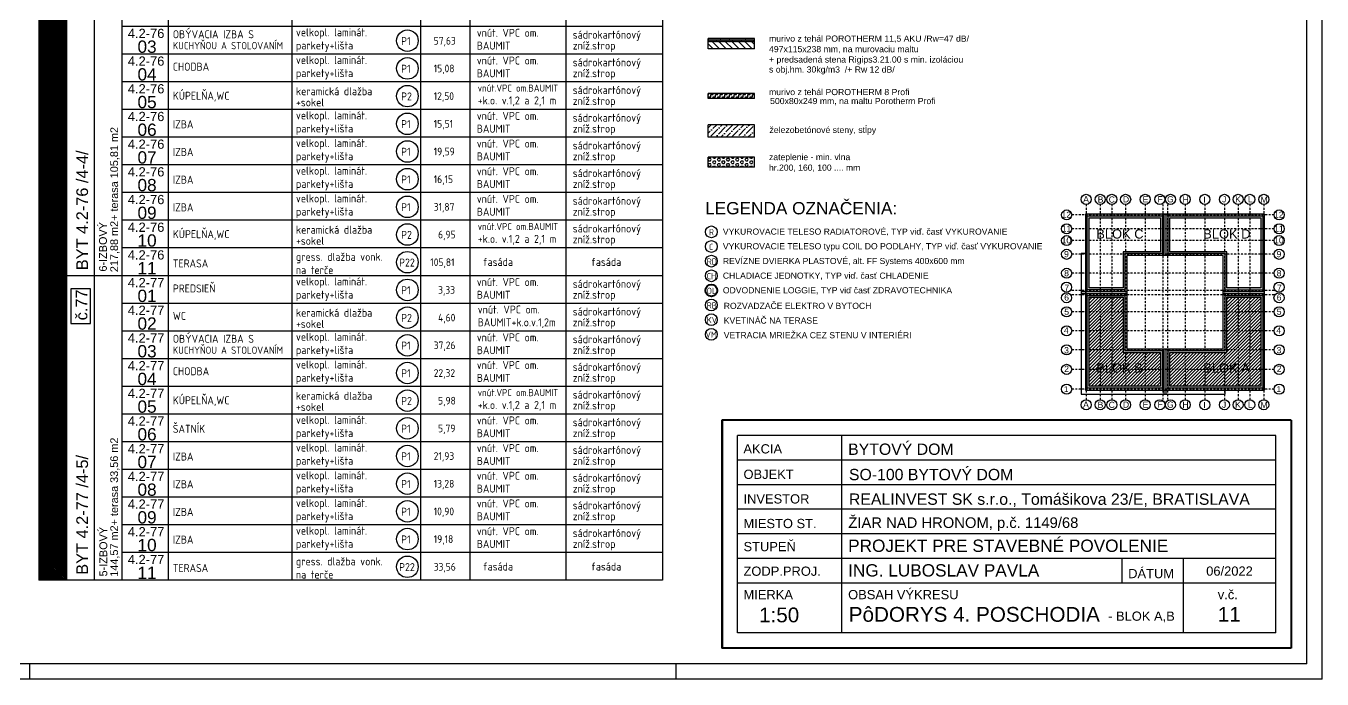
# Model space of a CAD drawing. Extents: x 4511820 to 5180432, y -1526536 to -944957.
# Drawn here: x 5043978 to 5065037, y -1087241 to -1076624 of the extents above; entities that cross this region are included whole.
import ezdxf

# ---------------------------------------------------------------- set-up
doc = ezdxf.new("R2010")
doc.units = 0
doc.header["$MEASUREMENT"] = 0
doc.linetypes.add('BODKOCIARKOVANA_3', pattern=[5.6, 3, -1.3, 0, -1.3])
for name, color, linetype in [('MÚRY', 1, 'CONTINUOUS'), ('OKNÁ', 143, 'CONTINUOUS'), ('osi', 253, 'CONTINUOUS'), ('TENKÁ', 7, 'CONTINUOUS'), ('tzb', 153, 'CONTINUOUS'), ('Z-Kúrenie', 101, 'CONTINUOUS'), ('ZZ-chladenie', 133, 'CONTINUOUS'), ('ZZ-elektro', 221, 'CONTINUOUS'), ('zz-vetr', 52, 'CONTINUOUS'), ('ŠRAFY', 82, 'CONTINUOUS')]:
    doc.layers.add(name, color=color, linetype=linetype)
doc.layers.add('zz-kanal-daždová', color=136, linetype='CONTINUOUS', lineweight=40)
doc.styles.add('ARIAL', font='arial.ttf')
doc.styles.add('styl1', font='arial.ttf')
doc.styles.add('Style-Arial', font='arial.ttf')
doc.styles.add('STYLE1', font='isocp.shx')

# ---------------------------------------------------------------- blocks, each defined once
blk = doc.blocks.new('BLOK AB')
at = {"layer": 'ŠRAFY'}
h = blk.add_hatch(color=8, dxfattribs=at)
h.dxf.hatch_style = 1
h.paths.add_polyline_path([(4465449, -1438614), (4465449, -1439815), (4466061, -1439815), (4466061, -1439226), (4466669, -1439226), (4466669, -1438614)])
h.paths.add_polyline_path([(4466639, -1438644), (4466639, -1439196), (4466031, -1439196), (4466031, -1439785), (4465479, -1439785), (4465479, -1438644)], flags=16)
h = blk.add_hatch(color=8, dxfattribs=at)
h.dxf.hatch_style = 1
h.paths.add_polyline_path([(4468301, -1438614), (4466761, -1438614), (4466761, -1439226), (4467689, -1439226), (4467689, -1439815), (4468301, -1439815)])
h.paths.add_polyline_path([(4468271, -1438644), (4468271, -1439785), (4467719, -1439785), (4467719, -1439196), (4466791, -1439196), (4466791, -1438644)], flags=16)
h = blk.add_hatch(color=8, dxfattribs=at)
h.dxf.hatch_style = 1
h.paths.add_polyline_path([(4465449, -1439905), (4465449, -1441414), (4466669, -1441414), (4466669, -1440802), (4466061, -1440802), (4466061, -1439905)])
h.paths.add_polyline_path([(4466031, -1439935), (4466031, -1440832), (4466639, -1440832), (4466639, -1441384), (4465479, -1441384), (4465479, -1439935)], flags=16)
h = blk.add_hatch(dxfattribs=at)
h.set_pattern_fill('ANSI31', color=8, scale=300)
h.paths.add_polyline_path([(4465479, -1439935), (4465479, -1441384), (4466639, -1441384), (4466639, -1440832), (4466031, -1440832), (4466031, -1439935)])
h.paths.add_polyline_path([(4465572, -1440970), (4466378, -1440970), (4466378, -1441200), (4465572, -1441200)], flags=24)
h = blk.add_hatch(color=8, dxfattribs=at)
h.dxf.hatch_style = 1
h.paths.add_polyline_path([(4467689, -1439905), (4467689, -1440802), (4466761, -1440802), (4466761, -1441414), (4468301, -1441414), (4468301, -1439905)])
h.paths.add_polyline_path([(4468271, -1439935), (4468271, -1441384), (4466791, -1441384), (4466791, -1440832), (4467719, -1440832), (4467719, -1439935)], flags=16)
h = blk.add_hatch(dxfattribs=at)
h.set_pattern_fill('ANSI31', color=8, scale=300)
h.paths.add_polyline_path([(4467719, -1439935), (4467719, -1440832), (4466791, -1440832), (4466791, -1441384), (4468271, -1441384), (4468271, -1439935)])
h.paths.add_polyline_path([(4467310, -1440970), (4468127, -1440970), (4468127, -1441200), (4467310, -1441200)], flags=24)
at = {"layer": 'MÚRY'}
for p, q in [((4466680, -1438584), (4466748, -1438584)), ((4467659, -1439908), (4467659, -1439837))]:
    blk.add_line(p, q, dxfattribs=at)
for points in [[(4468331, -1438584), (4465419, -1438584), (4465419, -1441444), (4468331, -1441444)], [(4467659, -1439256), (4466091, -1439256), (4466091, -1440772), (4467659, -1440772)]]:
    blk.add_lwpolyline(points, close=True, dxfattribs=at)
at = {"layer": 'osi', "linetype": 'BODKOCIARKOVANA_3', "ltscale": 10}
for p, q in [((4465432, -1438427), (4465432, -1441600)), ((4465660, -1438427), (4465660, -1441600)), ((4465849, -1438427), (4465849, -1441600)), ((4466072, -1438427), (4466072, -1441600)), ((4466391, -1438427), (4466391, -1441600)), ((4466678, -1438427), (4466678, -1441600)), ((4466752, -1438427), (4466752, -1441600)), ((4467040, -1438427), (4467040, -1441600)), ((4467359, -1438427), (4467359, -1441600)), ((4467677, -1438427), (4467677, -1441600)), ((4467900, -1438427), (4467900, -1441600)), ((4468090, -1438427), (4468090, -1441600)), ((4468317, -1438427), (4468317, -1441600)), ((4468484, -1438598), (4465196, -1438598)), ((4468484, -1438825), (4465196, -1438825)), ((4468484, -1439015), (4465196, -1439015)), ((4468484, -1439238), (4465196, -1439238)), ((4468484, -1439546), (4465196, -1439546)), ((4468484, -1439825), (4465196, -1439825)), ((4468484, -1439895), (4465196, -1439895)), ((4468484, -1440174), (4465196, -1440174)), ((4468484, -1440482), (4465196, -1440482)), ((4468484, -1440790), (4465196, -1440790)), ((4468484, -1441108), (4465196, -1441108)), ((4468484, -1441430), (4465196, -1441430))]:
    blk.add_line(p, q, dxfattribs=at)
at = {"layer": 'TENKÁ'}
for p, q in [((4466699, -1439256), (4466699, -1438584)), ((4466731, -1439256), (4466731, -1438584)), ((4465351, -1439845), (4466091, -1439845)), ((4465351, -1439875), (4466091, -1439875)), ((4467659, -1439845), (4468331, -1439845)), ((4467659, -1439875), (4468331, -1439875)), ((4466699, -1441511), (4466699, -1440772)), ((4466731, -1441511), (4466731, -1440772))]:
    blk.add_line(p, q, dxfattribs=at)
blk.add_lwpolyline([(4465419, -1439223), (4465351, -1439223), (4465351, -1441511), (4467692, -1441511), (4467692, -1441444)], dxfattribs=at)
at = {"layer": 'TENKÁ', "color": 8, "ltscale": 0.25}
for centre in [(4465432, -1438345), (4465660, -1438345), (4465849, -1438345), (4466072, -1438345), (4466391, -1438345), (4466628, -1438345), (4466801, -1438345), (4467040, -1438345), (4467359, -1438345), (4467677, -1438345), (4467900, -1438345), (4468090, -1438345), (4468317, -1438345), (4465114, -1438598), (4468567, -1438598), (4465114, -1438825), (4468567, -1438825), (4465114, -1439015), (4468567, -1439015), (4465114, -1439238), (4468567, -1439238), (4465114, -1439546), (4468567, -1439546), (4465113, -1439772), (4468565, -1439772), (4465113, -1439944), (4468565, -1439944), (4465114, -1440174), (4468567, -1440174), (4465114, -1440482), (4468567, -1440482), (4465114, -1440790), (4468567, -1440790), (4465114, -1441108), (4468567, -1441108), (4465114, -1441430), (4468567, -1441430), (4465431, -1441683), (4465659, -1441683), (4465849, -1441683), (4466071, -1441683), (4466390, -1441683), (4466627, -1441683), (4466800, -1441683), (4467039, -1441683), (4467358, -1441683), (4467677, -1441683), (4467899, -1441683), (4468089, -1441683), (4468316, -1441683)]:
    blk.add_circle(centre, 82.2, dxfattribs=at)
at = {"layer": 'ŠRAFY', "color": 8}
blk.add_line((4467689, -1439815), (4468301, -1439815), dxfattribs=at)
for points in [[(4465449, -1438614), (4466669, -1438614), (4466669, -1439226), (4466061, -1439226), (4466061, -1439815), (4465449, -1439815)], [(4465479, -1438644), (4466639, -1438644), (4466639, -1439196), (4466031, -1439196), (4466031, -1439785), (4465479, -1439785)], [(4466791, -1438644), (4468271, -1438644), (4468271, -1439785), (4467719, -1439785), (4467719, -1439196), (4466791, -1439196)], [(4465449, -1439905), (4466061, -1439905), (4466061, -1440802), (4466669, -1440802), (4466669, -1441414), (4465449, -1441414)], [(4465479, -1439935), (4466031, -1439935), (4466031, -1440832), (4466639, -1440832), (4466639, -1441384), (4465479, -1441384)], [(4467689, -1439905), (4468301, -1439905), (4468301, -1441414), (4466761, -1441414), (4466761, -1440802), (4467689, -1440802)], [(4467719, -1439935), (4468271, -1439935), (4468271, -1441384), (4466791, -1441384), (4466791, -1440832), (4467719, -1440832)]]:
    blk.add_lwpolyline(points, close=True, dxfattribs=at)
blk.add_lwpolyline([(4467689, -1439815), (4467689, -1439226), (4466761, -1439226), (4466761, -1438614), (4468301, -1438614), (4468301, -1439815)], dxfattribs=at)
at = {"layer": 'TENKÁ', "color": 8, "ltscale": 0.25, "style": 'styl1'}
for s, height, p in [('A', 100, (4465383, -1438393)), ('D', 100, (4466028, -1438395)), ('E', 100, (4466349, -1438395)), ('F', 100, (4466590, -1438393)), ('G', 100, (4466746, -1438394)), ('J', 100, (4467638, -1438395)), ('K', 100, (4467852, -1438395)), ('L', 100, (4468060, -1438392)), ('B', 100, (4465618, -1438397)), ('C', 100, (4465797, -1438398)), ('H', 100, (4466996, -1438397)), ('I', 100, (4467335, -1438399)), ('M', 100, (4468264, -1438401)), ('12', 100, (4465030, -1438644)), ('12', 100, (4468483, -1438644)), ('11', 100, (4465034, -1438871)), ('11', 100, (4468486, -1438871)), ('10', 100, (4465032, -1439060)), ('10', 100, (4468485, -1439060)), ('9', 100, (4465072, -1439285)), ('9', 100, (4468524, -1439285)), ('8', 100, (4465074, -1439595)), ('8', 100, (4468526, -1439595)), ('7', 100, (4465078, -1439832)), ('7', 100, (4468531, -1439832)), ('6', 100, (4465074, -1439989)), ('6', 100, (4468527, -1439989)), ('5', 100, (4465075, -1440221)), ('5', 100, (4468528, -1440221)), ('4', 100, (4465069, -1440526)), ('4', 100, (4468521, -1440526)), ('3', 100, (4465073, -1440847)), ('3', 100, (4468525, -1440847)), ('2', 100, (4465075, -1441150)), ('2', 100, (4468528, -1441150)), ('1', 95, (4465070, -1441477)), ('1', 95, (4468523, -1441477)), ('A', 100, (4465382, -1441730)), ('B', 100, (4465617, -1441734)), ('C', 100, (4465797, -1441735)), ('D', 100, (4466028, -1441732)), ('E', 100, (4466348, -1441732)), ('F', 100, (4466590, -1441730)), ('G', 100, (4466745, -1441731)), ('H', 100, (4466995, -1441734)), ('I', 100, (4467334, -1441736)), ('J', 100, (4467637, -1441733)), ('K', 100, (4467851, -1441732)), ('L', 100, (4468059, -1441729)), ('M', 100, (4468263, -1441738))]:
    blk.add_text(s, height=height, dxfattribs=at).set_placement(p)
at = {"layer": 'TENKÁ', "lineweight": 40, "ltscale": 0.25, "style": 'ARIAL'}
for s, p in [('BLOK C', (4465595, -1438982)), ('BLOK D', (4467333, -1438982)), ('BLOK B', (4465595, -1441160)), ('BLOK A', (4467333, -1441160))]:
    blk.add_text(s, height=150, dxfattribs=at).set_placement(p)

msp = doc.modelspace()

# ---------------------------------------------------------------- hatches: boundary and pattern name
at = {"layer": 'ŠRAFY'}
h = msp.add_hatch(dxfattribs=at)
h.set_pattern_fill('ANSI31', color=213, scale=150)
h.paths.add_polyline_path([(5044637, -1085633.98), (5044637, -1074833.98), (5044187, -1074833.98), (5044187, -1085633.98)])
h.paths.add_polyline_path([(5044260.055, -1081226.452), (5044260.055, -1079760.237), (5044551.665, -1079760.237), (5044551.665, -1081226.452)], flags=24)
h = msp.add_hatch(dxfattribs=at)
h.set_pattern_fill('DOTS', color=256, scale=250)
h.set_pattern_definition([(0, (471961.182, -22718.746), (7.8125, 15.625), [0, -15.625])])
h.paths.add_polyline_path([(5055063.286, -1076877.429), (5055813.286, -1076877.429), (5055813.286, -1076827.429), (5055063.286, -1076827.429)])
at = {"layer": 'ŠRAFY', "ltscale": 0.25}
h = msp.add_hatch(dxfattribs=at)
h.set_pattern_fill('ANSI31', color=256, scale=600, angle=90, style=0)
h.set_pattern_definition([(135, (-3017604.4, 546299.58), (-53.0330086, -53.0330086), [])])
h.paths.add_polyline_path([(5055813.286, -1076877.429), (5055063.286, -1076877.429), (5055063.286, -1076997.429), (5055813.286, -1076997.429)])
h = msp.add_hatch(dxfattribs=at)
h.set_pattern_fill('ZIGZAG', color=256, scale=300, style=0)
h.set_pattern_definition([(0, (-112691.214, 323636.65), (37.5, 37.5), [37.5, -37.5]), (90, (-112653.714, 323636.65), (-37.5, 37.5), [37.5, -37.5])])
h.paths.add_polyline_path([(5055063.286, -1077721.429), (5055063.286, -1077801.429), (5055813.286, -1077801.429), (5055813.286, -1077721.429)])
h = msp.add_hatch(dxfattribs=at)
h.set_pattern_fill('ANSI36', color=256, scale=500)
h.set_pattern_definition([(45, (471961.18, 60789.346), (33.1456304, 121.533978), [156.25, -31.25, 0, -31.25])])
h.paths.add_polyline_path([(5055813.286, -1078231.748), (5055063.286, -1078231.748), (5055063.286, -1078431.748), (5055813.286, -1078431.748)])
at = {"layer": 'ŠRAFY'}
h = msp.add_hatch(dxfattribs=at)
h.set_pattern_fill('HEX', color=256, scale=200)
h.set_pattern_definition([(0, (0, 2893.24), (0, 43.3012702), [25, -50]), (120, (0, 2893.24), (-37.5, -21.6506351), [25, -50]), (60, (25, 2893.24), (-37.5, 21.6506351), [25, -50])])
h.paths.add_polyline_path([(5055063.286, -1078758.77), (5055063.286, -1078918.77), (5055813.286, -1078918.77), (5055813.286, -1078758.77)])

# ---------------------------------------------------------------- linework, layer by layer
at = {"layer": 'MÚRY', "ltscale": 0.25}
for p, q in [((5055813.286, -1076827.429), (5055063.286, -1076827.429)), ((5055813.286, -1076997.429), (5055063.286, -1076997.429)), ((5055813.286, -1077721.429), (5055063.286, -1077721.429)), ((5055813.286, -1077801.429), (5055063.286, -1077801.429)), ((5055813.286, -1078231.748), (5055063.286, -1078231.748)), ((5055813.286, -1078431.748), (5055063.286, -1078431.748)), ((5055813.286, -1078758.77), (5055063.286, -1078758.77)), ((5054319.714, -1080683.98), (5044637, -1080683.98)), ((5054319.714, -1085633.98), (5044187, -1085633.98))]:
    msp.add_line(p, q, dxfattribs=at)
at = {"layer": 'OKNÁ', "ltscale": 0.25}
for p, q in [((5055063.286, -1076997.429), (5055063.286, -1076827.429)), ((5055813.286, -1076997.429), (5055813.286, -1076827.429)), ((5055063.286, -1077801.429), (5055063.286, -1077721.429)), ((5055813.286, -1077801.429), (5055813.286, -1077721.429)), ((5055063.286, -1078431.748), (5055063.286, -1078231.748)), ((5055813.286, -1078431.748), (5055813.286, -1078231.748)), ((5055063.286, -1078918.77), (5055063.286, -1078758.77)), ((5055813.286, -1078918.77), (5055813.286, -1078758.77))]:
    msp.add_line(p, q, dxfattribs=at)
at = {"layer": 'TENKÁ', "color": 7}
for p, q in [((5065037, -1087240.742), (5065037, -1046519.904)), ((5064787, -1086990.742), (5064787, -1046769.904)), ((5064787, -1086990.742), (4975996, -1086990.742)), ((5065037, -1087240.742), (4975746, -1087240.742))]:
    msp.add_line(p, q, dxfattribs=at)
at = {"layer": 'TENKÁ', "ltscale": 0.25}
for p, q in [((5044187, -1074833.98), (5044187, -1085633.98)), ((5044637, -1074833.98), (5044637, -1085633.98)), ((5045537, -1074833.98), (5045537, -1085633.98)), ((5048296.88, -1074833.98), (5048296.88, -1085633.98)), ((5050390.188, -1074833.98), (5050390.188, -1085633.98)), ((5051195.393, -1085633.98), (5051195.393, -1074833.98)), ((5052754.225, -1085633.98), (5052754.225, -1074833.98)), ((5054319.714, -1074833.98), (5054319.714, -1085633.98)), ((5045087, -1075733.98), (5045087, -1080683.98)), ((5045087, -1075733.98), (5045087, -1085633.98)), ((5053684.174, -1076633.98), (5045537, -1076633.98)), ((5054319.714, -1076633.98), (5045537, -1076633.98)), ((5055813.286, -1076877.429), (5055063.286, -1076877.429)), ((5054319.714, -1077083.98), (5045537, -1077083.98)), ((5054319.714, -1077533.98), (5045537, -1077533.98)), ((5053684.174, -1077983.98), (5045537, -1077983.98)), ((5054319.714, -1077983.98), (5045537, -1077983.98)), ((5053684.174, -1078433.98), (5045537, -1078433.98)), ((5054319.714, -1078433.98), (5045537, -1078433.98)), ((5054319.714, -1078883.98), (5045537, -1078883.98)), ((5055813.286, -1078918.77), (5055063.286, -1078918.77)), ((5054319.714, -1079333.98), (5045537, -1079333.98)), ((5053684.174, -1079783.98), (5045537, -1079783.98)), ((5054319.714, -1079783.98), (5045537, -1079783.98)), ((5053684.174, -1080233.98), (5045537, -1080233.98)), ((5054319.714, -1080233.98), (5045537, -1080233.98)), ((5053684.174, -1081133.98), (5045537, -1081133.98)), ((5054319.714, -1081133.98), (5045537, -1081133.98)), ((5053684.174, -1081583.98), (5045537, -1081583.98)), ((5054319.714, -1081583.98), (5045537, -1081583.98)), ((5054319.714, -1082033.98), (5045537, -1082033.98)), ((5054319.714, -1082483.98), (5045537, -1082483.98)), ((5053684.174, -1082933.98), (5045537, -1082933.98)), ((5054319.714, -1082933.98), (5045537, -1082933.98)), ((5053684.174, -1083383.98), (5045537, -1083383.98)), ((5054319.714, -1083383.98), (5045537, -1083383.98)), ((5055537, -1086490.742), (5055537, -1083280.742)), ((5064287, -1083280.742), (5055537, -1083280.742)), ((5057237, -1086490.742), (5057237, -1083280.742)), ((5064287, -1086490.742), (5064287, -1083280.742)), ((5054319.714, -1083833.98), (5045537, -1083833.98)), ((5064287, -1083680.742), (5055537, -1083680.742)), ((5064287, -1084080.742), (5055537, -1084080.742)), ((5054319.714, -1084283.98), (5045537, -1084283.98)), ((5064287, -1084480.742), (5055537, -1084480.742)), ((5053684.174, -1084733.98), (5045537, -1084733.98)), ((5054319.714, -1084733.98), (5045537, -1084733.98)), ((5064287, -1084880.742), (5055537, -1084880.742)), ((5064287, -1084880.742), (5055537, -1084880.742)), ((5053684.174, -1085183.98), (5045537, -1085183.98)), ((5054319.714, -1085183.98), (5045537, -1085183.98)), ((5064287, -1085280.742), (5055537, -1085280.742)), ((5064287, -1085280.742), (5055537, -1085280.742)), ((5061787, -1085680.742), (5061787, -1085280.742)), ((5062787, -1086490.742), (5062787, -1085280.742)), ((5064287, -1085680.742), (5055537, -1085680.742)), ((5064287, -1086490.742), (5055537, -1086490.742)), ((5044037, -1086990.742), (5044037, -1087240.742)), ((5044037, -1086990.742), (5044037, -1087240.742)), ((5054537, -1086990.742), (5054537, -1087240.742)), ((5054537, -1086990.742), (5054537, -1087240.742))]:
    msp.add_line(p, q, dxfattribs=at)
at = {"layer": 'TENKÁ', "linetype": 'Continuous'}
msp.add_line((5046287, -1074833.98), (5046287, -1085633.98), dxfattribs=at)
at = {"layer": 'TENKÁ', "lineweight": 40, "ltscale": 0.25}
for p, q in [((5064537, -1083030.742), (5055287, -1083030.742)), ((5055287, -1083032.742), (5055287, -1086740.742)), ((5064537, -1083032.742), (5055287, -1083032.742)), ((5064537, -1083034.742), (5055287, -1083034.742)), ((5055289, -1083032.742), (5055289, -1086740.742)), ((5055291, -1083032.742), (5055291, -1086740.742)), ((5064533, -1083030.742), (5064533, -1086740.742)), ((5064535, -1083030.742), (5064535, -1086740.742)), ((5064537, -1083030.742), (5064537, -1086740.742)), ((5064537, -1086736.742), (5055287, -1086736.742)), ((5064537, -1086738.742), (5055287, -1086738.742)), ((5064537, -1086740.742), (5055287, -1086740.742))]:
    msp.add_line(p, q, dxfattribs=at)
at = {"layer": 'TENKÁ'}
msp.add_lwpolyline([(5045026.214, -1080896.564), (5044710.214, -1080896.564), (5044710.214, -1081461.064), (5045026.214, -1081461.064)], close=True, dxfattribs=at)
at = {"layer": 'TENKÁ', "ltscale": 0.25}
for centre in [(5050176.714, -1076865.255), (5050176.714, -1077315.255), (5050176.714, -1077765.255), (5050176.714, -1078215.255), (5050176.714, -1078665.255), (5050176.714, -1079115.255), (5050176.714, -1079565.255), (5050176.714, -1080015.255), (5050176.714, -1080465.255), (5050176.714, -1080915.255), (5050176.714, -1081365.255), (5050176.714, -1081815.255), (5050176.714, -1082265.255), (5050176.714, -1082715.255), (5050176.714, -1083165.255), (5050176.714, -1083615.255), (5050176.714, -1084065.255), (5050176.714, -1084515.255), (5050176.714, -1084965.255), (5050176.714, -1085415.255)]:
    msp.add_circle(centre, 175, dxfattribs=at)
at = {"layer": 'tzb'}
msp.add_circle((5055114.743, -1080447.665), 96, dxfattribs=at)
at = {"layer": 'tzb', "color": 3}
msp.add_circle((5055114.743, -1081399.665), 96, dxfattribs=at)
at = {"layer": 'Z-Kúrenie', "linetype": 'Continuous'}
for centre in [(5055114.743, -1079971.665), (5055114.743, -1080209.665)]:
    msp.add_circle(centre, 96, dxfattribs=at)
at = {"layer": 'ZZ-chladenie'}
msp.add_circle((5055114.743, -1080685.665), 96, dxfattribs=at)
at = {"layer": 'ZZ-elektro'}
msp.add_circle((5055114.743, -1081161.665), 96, dxfattribs=at)
at = {"layer": 'zz-kanal-daždová'}
msp.add_circle((5055114.743, -1080923.665), 96, dxfattribs=at)
at = {"layer": 'zz-vetr'}
msp.add_circle((5055114.743, -1081637.665), 96, dxfattribs=at)

# ---------------------------------------------------------------- block references
at = {"layer": 'osi', "color": 8}
msp.add_blockref('BLOK AB', (595773, 358901.615), dxfattribs=at)

# ---------------------------------------------------------------- texts
at = {"layer": 'MÚRY', "color": 0, "ltscale": 0.25, "style": 'Style-Arial'}
msp.add_text('LEGENDA OZNAČENIA:', height=200, dxfattribs=at).set_placement((5055014.204, -1079686.99))
at = {"layer": 'TENKÁ', "lineweight": 40, "ltscale": 0.25, "style": 'ARIAL'}
for s, height, p in [('4.2-76', 150, (5045633.769, -1076821.251)), ('03', 200, (5045791.311, -1077061.751)), ('4.2-76', 150, (5045633.769, -1077271.251)), ('04', 200, (5045791.311, -1077511.751)), ('4.2-76', 150, (5045633.769, -1077721.251)), ('05', 200, (5045791.311, -1077961.751)), ('4.2-76', 150, (5045633.769, -1078171.251)), ('06', 200, (5045791.311, -1078411.751)), ('4.2-76', 150, (5045633.769, -1078621.251)), ('07', 200, (5045791.311, -1078861.751)), ('4.2-76', 150, (5045633.769, -1079071.251)), ('08', 200, (5045791.311, -1079311.751)), ('4.2-76', 150, (5045633.769, -1079521.251)), ('09', 200, (5045791.311, -1079761.751)), ('4.2-76', 150, (5045633.769, -1079971.251)), ('10', 200, (5045791.311, -1080211.751)), ('4.2-76', 150, (5045633.769, -1080421.251)), ('11', 200, (5045791.311, -1080661.751)), ('4.2-77', 150, (5045633.769, -1080871.251)), ('01', 200, (5045791.311, -1081111.751)), ('4.2-77', 150, (5045633.769, -1081321.251)), ('02', 200, (5045791.311, -1081561.751)), ('4.2-77', 150, (5045633.769, -1081771.251)), ('03', 200, (5045791.311, -1082011.751)), ('4.2-77', 150, (5045633.769, -1082221.251)), ('04', 200, (5045791.311, -1082461.751)), ('4.2-77', 150, (5045633.769, -1082671.251)), ('05', 200, (5045791.311, -1082911.751)), ('4.2-77', 150, (5045633.769, -1083121.251)), ('06', 200, (5045791.311, -1083361.751)), ('4.2-77', 150, (5045633.769, -1083571.251)), ('AKCIA', 150, (5055635.171, -1083573.583)), ('BYTOVÝ DOM', 184, (5057337, -1083596.258)), ('07', 200, (5045791.311, -1083811.751)), ('4.2-77', 150, (5045633.769, -1084021.251)), ('OBJEKT', 150, (5055637, -1083986.88)), ('SO-100 BYTOVÝ DOM', 184, (5057350.142, -1084008.037)), ('08', 200, (5045791.311, -1084261.751)), ('INVESTOR', 150, (5055637, -1084386.88)), ('REALINVEST SK s.r.o., Tomášikova 23/E, BRATISLAVA', 184, (5057350.142, -1084408.037)), ('4.2-77', 150, (5045633.769, -1084471.251)), ('09', 200, (5045791.311, -1084711.751)), ('MIESTO ST.', 150, (5055637, -1084786.88)), ('ŽIAR NAD HRONOM, p.č. 1149/68', 172, (5057339.425, -1084784.147)), ('4.2-77', 150, (5045633.769, -1084921.251)), ('PROJEKT PRE STAVEBNÉ POVOLENIE', 200, (5057337.002, -1085173.353)), ('10', 200, (5045791.311, -1085161.751)), ('STUPEŇ', 150, (5055637, -1085161.88)), ('4.2-77', 150, (5045633.769, -1085371.251)), ('11', 200, (5045791.311, -1085611.751)), ('ZODP.PROJ.', 150, (5055637, -1085561.88)), ('ING. LUBOSLAV PAVLA', 200, (5057337.002, -1085573.353)), ('DÁTUM     ', 150, (5061887, -1085600.742)), ('06/2022', 150, (5063154.3, -1085559.999)), ('OBSAH VÝKRESU', 150, (5057337, -1085942.85)), ('MIERKA             ', 150, (5055637, -1085942.85)), ('v.č.', 150, (5063342.399, -1085942.85)), ('1:50', 240, (5055889.477, -1086317.878)), ('PôDORYS 4. POSCHODIA', 240, (5057347.336, -1086308.756)), ('- BLOK A,B', 150, (5061561, -1086292.742)), ('11', 240, (5063342.836, -1086308.756))]:
    msp.add_text(s, height=height, dxfattribs=at).set_placement(p)
at = {"layer": 'TENKÁ', "linetype": 'Continuous', "style": 'STYLE1'}
for s, height, p in [('OBÝVACIA IZBA S ', 130, (5046365.377, -1076824.933)), ('KUCHYŇOU A STOLOVANÍM', 118, (5046365.377, -1077003.933)), ('CHODBA', 130, (5046365.377, -1077352.178)), ('KÚPELŇA,WC', 130, (5046365.377, -1077824.205)), ('IZBA', 130, (5046365.377, -1078288.569)), ('IZBA', 130, (5046365.377, -1078738.569)), ('IZBA', 130, (5046365.377, -1079188.569)), ('IZBA', 130, (5046365.377, -1079638.569)), ('KÚPELŇA,WC', 130, (5046365.377, -1080074.205)), ('TERASA', 130, (5046365.377, -1080549.933)), ('PREDSIEŇ', 130, (5046365.377, -1080956.855)), ('WC', 130, (5046365.377, -1081402.178)), ('OBÝVACIA IZBA S ', 130, (5046365.377, -1081774.933)), ('KUCHYŇOU A STOLOVANÍM', 118, (5046365.377, -1081953.933)), ('CHODBA', 130, (5046365.377, -1082302.178)), ('KÚPELŇA,WC', 130, (5046365.377, -1082774.205)), ('ŠATNÍK', 130, (5046365.377, -1083238.569)), ('IZBA', 130, (5046365.377, -1083688.569)), ('IZBA', 130, (5046365.377, -1084138.569)), ('IZBA', 130, (5046365.377, -1084588.569)), ('IZBA', 130, (5046365.377, -1085038.569)), ('TERASA', 130, (5046365.377, -1085499.933))]:
    msp.add_text(s, height=height, dxfattribs=at).set_placement(p)
at = {"layer": 'TENKÁ', "ltscale": 0.25, "style": 'STYLE1'}
for s, height, p in [('velkopl. laminát.', 130, (5048365.45, -1076792.856)), ('vnút. VPC om.', 130, (5051304.107, -1076801.765)), ('sádrokartónový', 130, (5052862.939, -1076831.643)), ('parkety+lišta', 130, (5048365.45, -1077006.512)), ('P1', 130, (5050073.95, -1076935.512)), ('57,63', 125, (5050603.607, -1076928.265)), ('BAUMIT', 130, (5051304.107, -1077009.873)), ('zníž.strop', 130, (5052862.939, -1077008.353)), ('velkopl. laminát.', 130, (5048365.45, -1077242.856)), ('vnút. VPC om.', 130, (5051304.107, -1077251.765)), ('parkety+lišta', 130, (5048365.45, -1077456.512)), ('P1', 130, (5050073.95, -1077385.512)), ('15,08', 125, (5050603.607, -1077378.265)), ('BAUMIT', 130, (5051304.107, -1077459.873)), ('sádrokartónový', 130, (5052862.939, -1077281.643)), ('zníž.strop', 130, (5052862.939, -1077458.353)), ('keramická dlažba', 130, (5048365.45, -1077751.388)), ('P2', 130, (5050073.95, -1077835.512)), ('12,50', 125, (5050603.607, -1077828.265)), ('vnút.VPC om.BAUMIT', 115, (5051319.141, -1077692.395)), ('+k.o. v.1,2 a 2,1 m', 130, (5051319.141, -1077900.503)), ('sádrokartónový', 130, (5052862.939, -1077731.643)), ('+sokel', 130, (5048365.45, -1077931.87)), ('zníž.strop', 130, (5052862.939, -1077908.353)), ('velkopl. laminát.', 130, (5048365.45, -1078142.856)), ('P1', 130, (5050073.95, -1078285.512)), ('15,51', 125, (5050603.607, -1078278.265)), ('vnút. VPC om.', 130, (5051304.107, -1078151.765)), ('sádrokartónový', 130, (5052862.939, -1078181.643)), ('parkety+lišta', 130, (5048365.45, -1078356.512)), ('BAUMIT', 130, (5051304.107, -1078359.873)), ('zníž.strop', 130, (5052862.939, -1078358.353)), ('velkopl. laminát.', 130, (5048365.45, -1078592.856)), ('P1', 130, (5050073.95, -1078735.512)), ('19,59', 125, (5050603.607, -1078728.265)), ('vnút. VPC om.', 130, (5051304.107, -1078601.765)), ('sádrokartónový', 130, (5052862.939, -1078631.643)), ('parkety+lišta', 130, (5048365.45, -1078806.512)), ('BAUMIT', 130, (5051304.107, -1078809.873)), ('zníž.strop', 130, (5052862.939, -1078808.353)), ('velkopl. laminát.', 130, (5048365.45, -1079042.856)), ('vnút. VPC om.', 130, (5051304.107, -1079051.765)), ('sádrokartónový', 130, (5052862.939, -1079081.643)), ('parkety+lišta', 130, (5048365.45, -1079256.512)), ('P1', 130, (5050073.95, -1079185.512)), ('16,15', 125, (5050603.607, -1079178.265)), ('BAUMIT', 130, (5051304.107, -1079259.873)), ('zníž.strop', 130, (5052862.939, -1079258.353)), ('velkopl. laminát.', 130, (5048365.45, -1079492.856)), ('vnút. VPC om.', 130, (5051304.107, -1079501.765)), ('sádrokartónový', 130, (5052862.939, -1079531.643)), ('parkety+lišta', 130, (5048365.45, -1079706.512)), ('P1', 130, (5050073.95, -1079635.512)), ('31,87', 125, (5050603.607, -1079628.265)), ('BAUMIT', 130, (5051304.107, -1079709.873)), ('zníž.strop', 130, (5052862.939, -1079708.353)), ('keramická dlažba', 130, (5048365.45, -1080001.388)), ('vnút.VPC om.BAUMIT', 115, (5051319.141, -1079942.395)), ('sádrokartónový', 130, (5052862.939, -1079981.643)), ('+sokel', 130, (5048365.45, -1080181.87)), ('P2', 130, (5050073.95, -1080085.512)), (' 6,95', 125, (5050603.607, -1080078.265)), ('+k.o. v.1,2 a 2,1 m', 130, (5051319.141, -1080150.503)), ('zníž.strop', 130, (5052862.939, -1080158.353)), ('gress. dlažba vonk.', 130, (5048365.45, -1080442.856)), ('P22', 130, (5050040.95, -1080535.512)), ('105,81', 125, (5050547.607, -1080528.265)), ('fasáda', 130, (5051404.107, -1080526.03)), ('fasáda', 130, (5053162.939, -1080526.03)), ('velkopl. laminát.', 130, (5048365.45, -1080842.856)), ('na terče', 130, (5048365.45, -1080656.512)), ('vnút. VPC om.', 130, (5051304.107, -1080851.765)), ('parkety+lišta', 130, (5048365.45, -1081056.512)), ('P1', 130, (5050073.95, -1080985.512)), (' 3,33', 125, (5050603.607, -1080978.265)), ('BAUMIT', 130, (5051304.107, -1081059.873)), ('sádrokartónový', 130, (5052862.939, -1080881.643)), ('zníž.strop', 130, (5052862.939, -1081058.353)), ('keramická dlažba', 130, (5048365.45, -1081351.388)), ('P2', 130, (5050073.95, -1081435.512)), (' 4,60', 125, (5050603.607, -1081428.265)), ('vnút. VPC om.', 130, (5051319.141, -1081298.702)), ('sádrokartónový', 130, (5052862.939, -1081331.643)), ('+sokel', 130, (5048365.45, -1081531.87)), ('BAUMIT+k.o.v.1,2m', 130, (5051319.141, -1081506.81)), ('zníž.strop', 130, (5052862.939, -1081508.353)), ('velkopl. laminát.', 130, (5048365.45, -1081742.856)), ('P1', 130, (5050073.95, -1081885.512)), ('37,26', 125, (5050603.607, -1081878.265)), ('vnút. VPC om.', 130, (5051304.107, -1081751.765)), ('sádrokartónový', 130, (5052862.939, -1081781.643)), ('parkety+lišta', 130, (5048365.45, -1081956.512)), ('BAUMIT', 130, (5051304.107, -1081959.873)), ('zníž.strop', 130, (5052862.939, -1081958.353)), ('velkopl. laminát.', 130, (5048365.45, -1082192.856)), ('vnút. VPC om.', 130, (5051304.107, -1082201.765)), ('sádrokartónový', 130, (5052862.939, -1082231.643)), ('parkety+lišta', 130, (5048365.45, -1082406.512)), ('P1', 130, (5050073.95, -1082335.512)), ('22,32', 125, (5050603.607, -1082328.265)), ('BAUMIT', 130, (5051304.107, -1082409.873)), ('zníž.strop', 130, (5052862.939, -1082408.353)), ('keramická dlažba', 130, (5048365.45, -1082701.388)), ('vnút.VPC om.BAUMIT', 115, (5051319.141, -1082642.395)), ('sádrokartónový', 130, (5052862.939, -1082681.643)), ('+sokel', 130, (5048365.45, -1082881.87)), ('P2', 130, (5050073.95, -1082785.512)), (' 5,98', 125, (5050603.607, -1082778.265)), ('+k.o. v.1,2 a 2,1 m', 130, (5051319.141, -1082850.503)), ('zníž.strop', 130, (5052862.939, -1082858.353)), ('velkopl. laminát.', 130, (5048365.45, -1083092.856)), ('vnút. VPC om.', 130, (5051304.107, -1083101.765)), ('sádrokartónový', 130, (5052862.939, -1083131.643)), ('parkety+lišta', 130, (5048365.45, -1083306.512)), ('P1', 130, (5050073.95, -1083235.512)), (' 5,79', 125, (5050603.607, -1083228.265)), ('BAUMIT', 130, (5051304.107, -1083309.873)), ('zníž.strop', 130, (5052862.939, -1083308.353)), ('velkopl. laminát.', 130, (5048365.45, -1083542.856)), ('vnút. VPC om.', 130, (5051304.107, -1083551.765)), ('sádrokartónový', 130, (5052862.939, -1083581.643)), ('parkety+lišta', 130, (5048365.45, -1083756.512)), ('P1', 130, (5050073.95, -1083685.512)), ('21,93', 125, (5050603.607, -1083678.265)), ('BAUMIT', 130, (5051304.107, -1083759.873)), ('zníž.strop', 130, (5052862.939, -1083758.353)), ('velkopl. laminát.', 130, (5048365.45, -1083992.856)), ('vnút. VPC om.', 130, (5051304.107, -1084001.765)), ('parkety+lišta', 130, (5048365.45, -1084206.512)), ('P1', 130, (5050073.95, -1084135.512)), ('13,28', 125, (5050603.607, -1084128.265)), ('BAUMIT', 130, (5051304.107, -1084209.873)), ('sádrokartónový', 130, (5052862.939, -1084031.643)), ('zníž.strop', 130, (5052862.939, -1084208.353)), ('velkopl. laminát.', 130, (5048365.45, -1084442.856)), ('P1', 130, (5050073.95, -1084585.512)), ('10,90', 125, (5050603.607, -1084578.265)), ('vnút. VPC om.', 130, (5051304.107, -1084451.765)), ('sádrokartónový', 130, (5052862.939, -1084481.643)), ('parkety+lišta', 130, (5048365.45, -1084656.512)), ('BAUMIT', 130, (5051304.107, -1084659.873)), ('zníž.strop', 130, (5052862.939, -1084658.353)), ('velkopl. laminát.', 130, (5048365.45, -1084892.856)), ('P1', 130, (5050073.95, -1085035.512)), ('19,18', 125, (5050603.607, -1085028.265)), ('vnút. VPC om.', 130, (5051304.107, -1084901.765)), ('sádrokartónový', 130, (5052862.939, -1084931.643)), ('parkety+lišta', 130, (5048365.45, -1085106.512)), ('BAUMIT', 130, (5051304.107, -1085109.873)), ('zníž.strop', 130, (5052862.939, -1085108.353)), ('gress. dlažba vonk.', 130, (5048365.45, -1085392.856)), ('33,56', 125, (5050603.607, -1085478.265)), ('fasáda', 130, (5051404.107, -1085476.03)), ('fasáda', 130, (5053162.939, -1085476.03)), ('na terče', 130, (5048365.45, -1085606.512)), ('P22', 130, (5050040.95, -1085485.512))]:
    msp.add_text(s, height=height, dxfattribs=at).set_placement(p)
at = {"layer": 'TENKÁ', "linetype": 'Continuous', "lineweight": 20, "style": 'ARIAL', "width": 1.01}
for s, p in [('murivo z tehál POROTHERM 11,5 AKU /Rw=47 dB/', (5056051.497, -1076880.215)), ('497x115x238 mm, na murovaciu maltu', (5056051.497, -1077051.68)), ('+ predsadená stena Rigips3.21.00 s min. izoláciou', (5056051.497, -1077220.68)), ('s obj.hm. 30kg/m3  /+ Rw 12 dB/', (5056051.497, -1077382.18)), ('murivo z tehál POROTHERM 8 Profi', (5056051.497, -1077749.034)), ('500x80x249\xa0mm,\xa0na\xa0maltu\xa0Porotherm\xa0Profi', (5056068.866, -1077894.937))]:
    msp.add_text(s, height=100, dxfattribs=at).set_placement(p)
at = {"layer": 'TENKÁ', "ltscale": 0.25, "style": 'Style-Arial'}
for s, height, p in [('217,88 m2+ terasa 105,81 m2', 126.36, (5045475.43, -1080626.91)), ('BYT 4.2-76 /4-4/', 190, (5044987.353, -1080594.855)), ('VCHOD č.2', 190, (5044500.925, -1081180.118)), ('6-IZBOVÝ ', 126.36, (5045293.43, -1080616.91)), ('č.77', 190, (5044976.32, -1081409.589)), ('144,57 m2+ terasa 33,56 m2', 126.36, (5045475.43, -1085576.91)), ('BYT 4.2-77 /4-5/', 190, (5044987.353, -1085544.855)), ('5-IZBOVÝ ', 126.36, (5045299.43, -1085571.91))]:
    msp.add_text(s, height=height, rotation=90, dxfattribs=at).set_placement(p)
at = {"layer": 'TENKÁ', "linetype": 'Continuous', "lineweight": 20, "style": 'ARIAL'}
for s, p in [('zateplenie - min. vlna', (5056051.497, -1078806.215)), ('hr.200, 160, 100 .... mm', (5056051.497, -1078977.68)), ('VYKUROVACIE TELESO RADIATOROVÉ, TYP viď. časť VYKUROVANIE', (5055301.699, -1080017.319)), ('VYKUROVACIE TELESO typu COIL DO PODLAHY, TYP viď. časť VYKUROVANIE', (5055301.699, -1080255.319)), ('REVÍZNE DVIERKA PLASTOVÉ, alt. FF Systems 400x600 mm', (5055301.699, -1080495.319)), ('CHLADIACE JEDNOTKY, TYP viď. časť CHLADENIE', (5055301.699, -1080733.319)), ('ODVODNENIE LOGGIE, TYP viď časť ZDRAVOTECHNIKA', (5055301.699, -1080971.319)), ('ROZVADZAČE ELEKTRO V BYTOCH', (5055316.199, -1081224.819)), ('KVETINÁČ NA TERASE', (5055316.199, -1081462.819)), ('VETRACIA MRIEŽKA CEZ STENU V INTERIÉRI', (5055316.199, -1081700.819))]:
    msp.add_text(s, height=100, dxfattribs=at).set_placement(p)
at = {"layer": 'TENKÁ', "linetype": 'Continuous', "lineweight": 20, "insert": (5056058.881, -1078394.742), "char_height": 100, "width": 1773.70258, "attachment_point": 7, "style": 'ARIAL'}
msp.add_mtext('\\W1.01;železobetónové\\~steny,\\~stĺpy', dxfattribs=at)
at = {"layer": 'tzb', "style": 'STYLE1'}
msp.add_text('RD', height=100, dxfattribs=at).set_placement((5055040.115, -1080503.864))
at = {"layer": 'tzb', "color": 3, "style": 'STYLE1'}
msp.add_text('KV', height=100, dxfattribs=at).set_placement((5055040.115, -1081455.864))
at = {"layer": 'Z-Kúrenie', "linetype": 'Continuous', "style": 'STYLE1'}
for s, p in [('R', (5055076.115, -1080027.864)), ('C', (5055076.115, -1080265.864))]:
    msp.add_text(s, height=100, dxfattribs=at).set_placement(p)
at = {"layer": 'ZZ-chladenie', "style": 'STYLE1'}
msp.add_text('CH', height=100, dxfattribs=at).set_placement((5055040.115, -1080741.864))
at = {"layer": 'ZZ-elektro', "style": 'STYLE1'}
msp.add_text('RB', height=100, dxfattribs=at).set_placement((5055040.115, -1081217.864))
at = {"layer": 'zz-kanal-daždová', "style": 'STYLE1'}
msp.add_text('OL', height=100, dxfattribs=at).set_placement((5055040.115, -1080979.864))
at = {"layer": 'zz-vetr', "style": 'STYLE1'}
msp.add_text('VM', height=100, dxfattribs=at).set_placement((5055020.436, -1081691.678))

doc.saveas('drawing.dxf')
